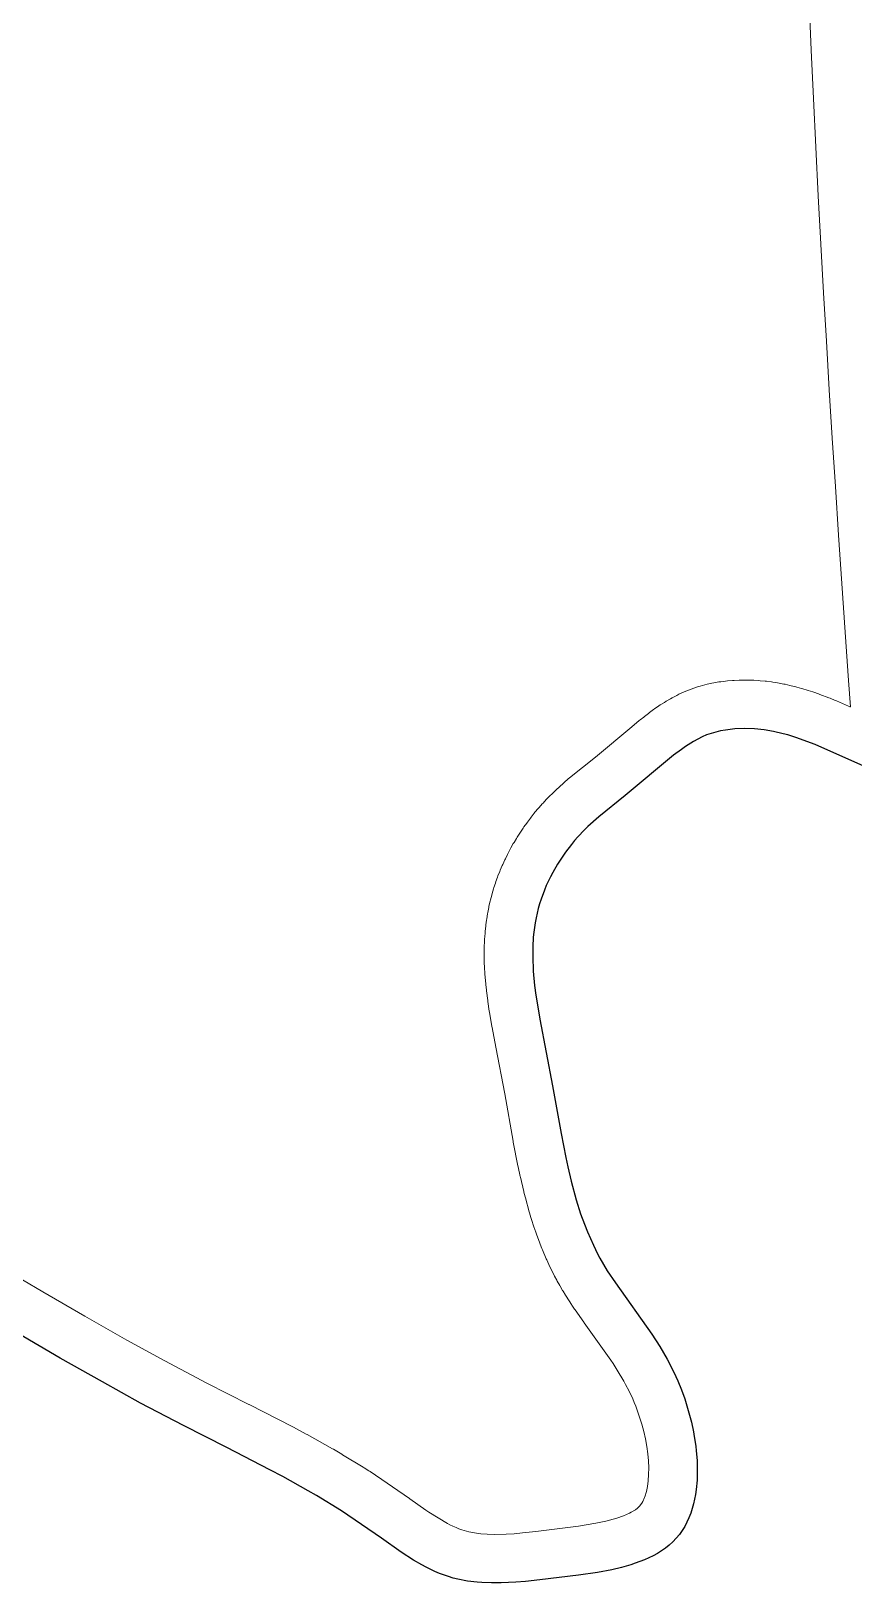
# Model space of a CAD drawing. Extents: x 709175 to 711772, y 7862468 to 7865374.
# Drawn here: x 710753 to 710837.8, y 7863216.6 to 7863376.5 of the extents above; entities that cross this region are included whole.
import ezdxf

# ---------------------------------------------------------------- set-up
doc = ezdxf.new("R2010")
doc.units = 0
doc.layers.add('Perimetro', color=1, linetype='Continuous')
doc.layers.add('TALHÕES', color=3, linetype='Continuous', lineweight=9, true_color=0x00ff00)

msp = doc.modelspace()

# ---------------------------------------------------------------- linework, layer by layer
at = {"layer": 'Perimetro', "color": 1}
msp.add_lwpolyline([(710839.75, 7863300.37), (710833.81, 7863303.01), (710833.34, 7863303.2), (710831.93, 7863303.71), (710830.98, 7863304), (710830.5, 7863304.13), (710829.52, 7863304.36), (710828.54, 7863304.52), (710827.54, 7863304.63), (710826.54, 7863304.67), (710825.54, 7863304.63), (710825.05, 7863304.58), (710824.55, 7863304.51), (710824.06, 7863304.42), (710823.57, 7863304.3), (710823.09, 7863304.16), (710822.62, 7863304), (710822.16, 7863303.8), (710821.71, 7863303.58), (710821.27, 7863303.34), (710820.43, 7863302.81), (710820.02, 7863302.52), (710819.22, 7863301.92), (710814.22, 7863297.77), (710811.49, 7863295.58), (710810.38, 7863294.57), (710810.02, 7863294.22), (710809.34, 7863293.49), (710809.01, 7863293.12), (710808.69, 7863292.73), (710808.08, 7863291.94), (710807.51, 7863291.11), (710807.25, 7863290.69), (710806.75, 7863289.82), (710806.52, 7863289.38), (710806.09, 7863288.48), (710805.9, 7863288.01), (710805.55, 7863287.08), (710805.4, 7863286.6), (710805.26, 7863286.12), (710805.03, 7863285.15), (710804.94, 7863284.66), (710804.8, 7863283.67), (710804.75, 7863283.17), (710804.7, 7863282.17), (710804.69, 7863281.17), (710804.75, 7863279.67), (710804.89, 7863278.18), (710805.02, 7863277.19), (710805.17, 7863276.2), (710805.42, 7863274.72), (710806.73, 7863267.84), (710807.61, 7863262.92), (710808.09, 7863260.47), (710808.31, 7863259.49), (710808.65, 7863258.03), (710809.18, 7863256.1), (710809.63, 7863254.67), (710809.8, 7863254.2), (710810.33, 7863252.8), (710810.94, 7863251.43), (710811.38, 7863250.53), (710811.62, 7863250.09), (710812.38, 7863248.8), (710813.21, 7863247.55), (710816.97, 7863242.25), (710817.79, 7863240.99), (710818.54, 7863239.69), (710819.01, 7863238.81), (710819.44, 7863237.91), (710819.64, 7863237.45), (710820.02, 7863236.52), (710820.36, 7863235.58), (710820.66, 7863234.63), (710821.05, 7863233.18), (710821.26, 7863232.2), (710821.35, 7863231.71), (710821.49, 7863230.72), (710821.55, 7863230.23), (710821.63, 7863229.23), (710821.65, 7863228.73), (710821.65, 7863227.73), (710821.63, 7863227.23), (710821.54, 7863226.24), (710821.47, 7863225.74), (710821.38, 7863225.25), (710821.27, 7863224.76), (710821.14, 7863224.28), (710820.98, 7863223.8), (710820.8, 7863223.34), (710820.59, 7863222.88), (710820.36, 7863222.44), (710820.1, 7863222.01), (710819.81, 7863221.61), (710819.49, 7863221.22), (710819.14, 7863220.86), (710818.77, 7863220.53), (710818.38, 7863220.22), (710817.97, 7863219.93), (710817.54, 7863219.67), (710817.1, 7863219.43), (710816.66, 7863219.21), (710816.2, 7863219.01), (710815.26, 7863218.65), (710814.79, 7863218.5), (710813.83, 7863218.23), (710812.85, 7863217.99), (710811.38, 7863217.71), (710809.4, 7863217.41), (710805.43, 7863216.93), (710803.94, 7863216.78), (710802.94, 7863216.7), (710801.44, 7863216.63), (710800.44, 7863216.62), (710799.45, 7863216.66), (710798.95, 7863216.7), (710797.95, 7863216.82), (710796.97, 7863217.01), (710796.49, 7863217.13), (710796.01, 7863217.27), (710795.07, 7863217.61), (710794.61, 7863217.81), (710793.71, 7863218.24), (710793.27, 7863218.48), (710792.4, 7863218.98), (710791.14, 7863219.79), (710789.09, 7863221.23), (710784.97, 7863224.06), (710782.41, 7863225.62), (710781.55, 7863226.12), (710778.93, 7863227.58), (710777.6, 7863228.29), (710773.15, 7863230.57), (710768.69, 7863232.83), (710764.27, 7863235.16), (710760.33, 7863237.33), (710755.98, 7863239.8), (710751.66, 7863242.31)], dxfattribs=at)
at = {"layer": 'TALHÕES'}
msp.add_lwpolyline([(710833.18, 7863379.57), (710833.4, 7863374.57), (710833.63, 7863369.57), (710833.87, 7863364.57), (710834.13, 7863359.57), (710834.4, 7863354.57), (710834.68, 7863349.57), (710834.96, 7863344.57), (710835.26, 7863339.58), (710835.57, 7863334.58), (710835.89, 7863329.59), (710836.22, 7863324.6), (710836.55, 7863319.6), (710836.9, 7863314.61), (710837.25, 7863309.62), (710837.44, 7863306.9), (710837.39, 7863306.9), (710837.23, 7863306.96), (710835.99, 7863307.51), (710835.86, 7863307.57), (710835.34, 7863307.78), (710835.2, 7863307.84), (710834.28, 7863308.18), (710834.16, 7863308.23), (710833.66, 7863308.4), (710833.56, 7863308.44), (710833.09, 7863308.59), (710832.99, 7863308.62), (710832.52, 7863308.76), (710832.4, 7863308.8), (710831.93, 7863308.93), (710831.8, 7863308.96), (710831.32, 7863309.08), (710831.19, 7863309.11), (710830.71, 7863309.22), (710830.57, 7863309.24), (710830.08, 7863309.34), (710829.93, 7863309.36), (710829.44, 7863309.44), (710829.29, 7863309.46), (710828.8, 7863309.53), (710828.64, 7863309.55), (710828.15, 7863309.59), (710827.98, 7863309.61), (710827.49, 7863309.64), (710827.32, 7863309.65), (710826.82, 7863309.66), (710826.64, 7863309.66), (710826.15, 7863309.66), (710825.96, 7863309.65), (710825.47, 7863309.63), (710825.27, 7863309.62), (710824.78, 7863309.58), (710824.57, 7863309.55), (710824.08, 7863309.49), (710823.86, 7863309.46), (710823.37, 7863309.38), (710823.14, 7863309.33), (710822.66, 7863309.22), (710822.42, 7863309.16), (710821.94, 7863309.03), (710821.68, 7863308.95), (710821.21, 7863308.8), (710820.95, 7863308.7), (710820.47, 7863308.51), (710820.22, 7863308.4), (710819.76, 7863308.19), (710819.53, 7863308.08), (710819.08, 7863307.84), (710818.88, 7863307.73), (710818.44, 7863307.47), (710818.26, 7863307.36), (710817.83, 7863307.09), (710817.68, 7863306.99), (710817.26, 7863306.7), (710817.14, 7863306.61), (710816.73, 7863306.31), (710816.63, 7863306.23), (710816.22, 7863305.92), (710816.14, 7863305.85), (710815.76, 7863305.55), (710815.68, 7863305.48), (710814.92, 7863304.84), (710811.16, 7863301.73), (710808.48, 7863299.57), (710808.36, 7863299.47), (710807.94, 7863299.11), (710807.82, 7863299.01), (710807.09, 7863298.34), (710806.99, 7863298.24), (710806.61, 7863297.88), (710806.52, 7863297.79), (710806.18, 7863297.44), (710806.09, 7863297.35), (710805.76, 7863296.99), (710805.67, 7863296.89), (710805.34, 7863296.52), (710805.25, 7863296.41), (710804.92, 7863296.03), (710804.84, 7863295.93), (710804.53, 7863295.53), (710804.45, 7863295.43), (710804.15, 7863295.03), (710804.07, 7863294.92), (710803.78, 7863294.52), (710803.7, 7863294.41), (710803.42, 7863293.99), (710803.35, 7863293.88), (710803.08, 7863293.46), (710803.02, 7863293.35), (710802.76, 7863292.92), (710802.69, 7863292.81), (710802.45, 7863292.37), (710802.38, 7863292.25), (710802.15, 7863291.81), (710802.09, 7863291.69), (710801.87, 7863291.25), (710801.81, 7863291.12), (710801.6, 7863290.67), (710801.54, 7863290.54), (710801.35, 7863290.08), (710801.29, 7863289.95), (710801.11, 7863289.49), (710801.06, 7863289.35), (710800.89, 7863288.89), (710800.84, 7863288.74), (710800.68, 7863288.27), (710800.64, 7863288.13), (710800.5, 7863287.65), (710800.46, 7863287.5), (710800.33, 7863287.01), (710800.29, 7863286.86), (710800.18, 7863286.37), (710800.15, 7863286.21), (710800.05, 7863285.72), (710800.03, 7863285.57), (710799.95, 7863285.07), (710799.93, 7863284.93), (710799.86, 7863284.43), (710799.84, 7863284.29), (710799.79, 7863283.79), (710799.78, 7863283.65), (710799.74, 7863283.15), (710799.73, 7863283.02), (710799.71, 7863282.52), (710799.7, 7863282.39), (710799.69, 7863281.89), (710799.69, 7863281.77), (710799.69, 7863281.27), (710799.69, 7863281.16), (710799.7, 7863280.66), (710799.7, 7863280.56), (710799.72, 7863280.05), (710799.72, 7863279.96), (710799.75, 7863279.49), (710799.76, 7863279.36), (710799.85, 7863278.35), (710799.86, 7863278.24), (710799.91, 7863277.74), (710799.92, 7863277.63), (710800.05, 7863276.65), (710800.06, 7863276.55), (710800.21, 7863275.55), (710800.23, 7863275.45), (710800.48, 7863273.96), (710800.5, 7863273.87), (710800.89, 7863271.83), (710801.8, 7863267.03), (710802.67, 7863262.14), (710802.69, 7863262.05), (710803.17, 7863259.59), (710803.19, 7863259.5), (710803.4, 7863258.52), (710803.42, 7863258.43), (710803.77, 7863256.96), (710803.79, 7863256.88), (710803.91, 7863256.41), (710803.93, 7863256.31), (710804.33, 7863254.86), (710804.36, 7863254.77), (710804.51, 7863254.27), (710804.54, 7863254.17), (710804.85, 7863253.22), (710804.88, 7863253.13), (710805.03, 7863252.67), (710805.07, 7863252.56), (710805.42, 7863251.62), (710805.46, 7863251.52), (710805.64, 7863251.07), (710805.69, 7863250.94), (710806.08, 7863250.02), (710806.13, 7863249.91), (710806.36, 7863249.42), (710806.4, 7863249.32), (710806.62, 7863248.88), (710806.66, 7863248.79), (710806.89, 7863248.35), (710806.93, 7863248.25), (710807.17, 7863247.81), (710807.22, 7863247.72), (710807.47, 7863247.28), (710807.52, 7863247.19), (710807.77, 7863246.76), (710807.82, 7863246.68), (710808.07, 7863246.28), (710808.13, 7863246.18), (710808.68, 7863245.32), (710808.73, 7863245.24), (710809.01, 7863244.83), (710809.07, 7863244.75), (710809.96, 7863243.48), (710809.98, 7863243.44), (710812.74, 7863239.58), (710812.98, 7863239.22), (710813.4, 7863238.56), (710814.09, 7863237.4), (710814.27, 7863237.08), (710814.63, 7863236.39), (710815, 7863235.59), (710815.16, 7863235.21), (710815.31, 7863234.84), (710815.42, 7863234.53), (710815.93, 7863232.98), (710816.13, 7863232.23), (710816.3, 7863231.46), (710816.44, 7863230.69), (710816.55, 7863229.93), (710816.62, 7863229.2), (710816.65, 7863228.48), (710816.64, 7863227.8), (710816.6, 7863227.16), (710816.52, 7863226.57), (710816.42, 7863226.05), (710816.25, 7863225.49), (710816.22, 7863225.41), (710816.03, 7863225.01), (710815.93, 7863224.86), (710815.7, 7863224.55), (710815.49, 7863224.34), (710815.27, 7863224.17), (710814.84, 7863223.9), (710814.67, 7863223.82), (710814.04, 7863223.54), (710813.37, 7863223.3), (710812.61, 7863223.08), (710812.24, 7863222.99), (710811.21, 7863222.77), (710809.42, 7863222.47), (710805.01, 7863221.92), (710803.62, 7863221.78), (710802.76, 7863221.7), (710801.94, 7863221.65), (710800.74, 7863221.63), (710800.01, 7863221.64), (710799.34, 7863221.69), (710798.7, 7863221.78), (710798.12, 7863221.89), (710797.39, 7863222.09), (710797.08, 7863222.2), (710796.79, 7863222.32), (710796.47, 7863222.46), (710796.14, 7863222.62), (710795.89, 7863222.75), (710793.99, 7863223.91), (710793.68, 7863224.12), (710792.03, 7863225.28), (710791.98, 7863225.31), (710787.93, 7863228.09), (710787.81, 7863228.17), (710787.33, 7863228.48), (710787.22, 7863228.55), (710785.09, 7863229.84), (710785.01, 7863229.89), (710784.15, 7863230.4), (710784.06, 7863230.45), (710781.43, 7863231.91), (710781.35, 7863231.95), (710780.02, 7863232.66), (710779.95, 7863232.7), (710775.46, 7863235.01), (710775.43, 7863235.02), (710771.1, 7863237.21), (710766.76, 7863239.5), (710762.86, 7863241.65), (710758.53, 7863244.11), (710754.2, 7863246.62), (710750, 7863249.08)], dxfattribs=at)

doc.saveas('drawing.dxf')
